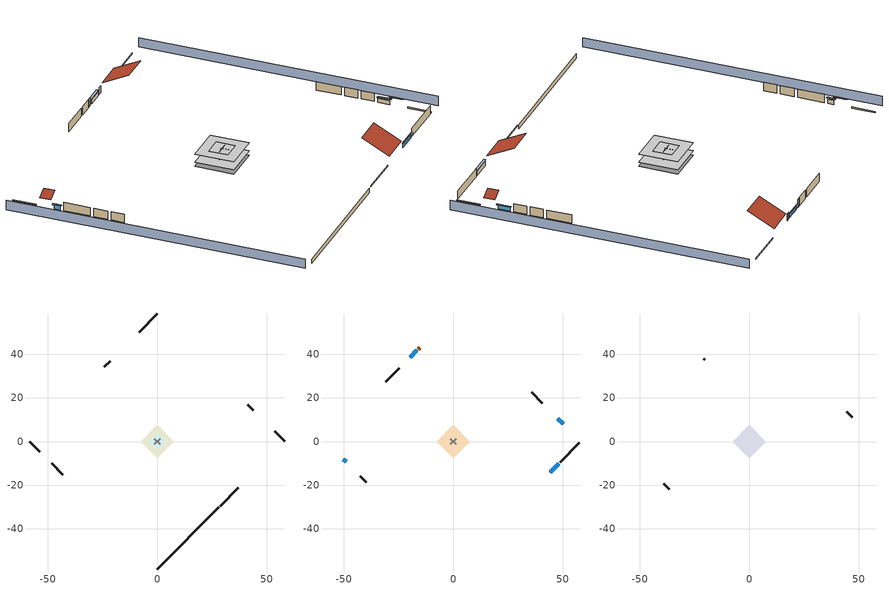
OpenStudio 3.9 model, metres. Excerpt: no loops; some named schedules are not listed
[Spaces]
garage 1
 floor foundation (Slab1 construction): -3.66,0 0,3.66 3.66,0 0,-3.66 z0
 wall outside (Wall1 construction): -48.33,-9.97 -43.16,-15.14 z0.3:2.74
 wall outside (Wall2 construction): -21.56,36.74 -24.15,34.15 z0.3:2.74
 wall outside (Wall12 construction): 43.97,14.33 41.38,16.92 z0.3:2.74
 wall to conditioned space 1 (Wall5 construction Reversed): -1.29,-1.29 1.29,1.29 z0.3:2.74
 wall to conditioned space 1 (Wall6 construction Reversed): 1.29,-1.29 -1.29,1.29 z0.3:2.74
crawlspace - vented 1
 floor foundation (Slab2 construction): -7.55,0 0,7.55 7.55,0 0,-7.55 z-0.91
 wall outside (RimJoist1 construction): 28.8,-29.49 37.06,-21.24 z0.3:0.61
 wall outside (RimJoist2 construction): -58.3,0 -53.71,-4.59 z0.3:0.61
 wall outside (RimJoist3 construction): 0,58.3 -8.25,50.04 z0.3:0.61
 wall outside (RimJoist4 construction): 58.3,0 53.71,4.59 z0.3:0.61
 wall foundation (FoundationWall1 construction): 0,-58.3 28.15,-30.15 z-0.91:0.3
conditioned space 1
 floor to crawlspace - vented 1 (Floor2 construction): -7.55,0 0,7.55 7.55,0 0,-7.55 z0.3
 wall outside (Wall3 construction): 48.86,-9.44 57.64,-0.66 z0.3:2.74
 wall outside (Wall4 construction): -42.5,-15.8 -39.74,-18.55 z0.3:2.74
 wall outside (Wall7 construction): -24.8,33.49 -30.93,27.37 z0.3:2.74
 wall outside (Wall8 construction): 40.72,17.57 35.84,22.45 z0.3:2.74
 wall outside (AdiabaticWallConstruction): 44.34,-13.95 48.2,-10.1 z0.3:1.52; -50.23,-8.07 -48.99,-9.31 z0.3:1.49; -16.68,41.62 -19.76,38.53 z0.3:1.46; 50.23,8.07 47.85,10.45 z0.3:1.4
 wall outside (AdiabaticWallConstruction 1): -15.38,42.92 -16.03,42.27 z0.3:2.34
 window (WindowConstruction): 44.34,-13.95 48.2,-10.1 z0.3:1.52
 window (WindowConstruction 1): -50.23,-8.07 -48.99,-9.31 z0.3:1.49
 window (WindowConstruction 2): -16.68,41.61 -19.76,38.54 z0.3:1.46
 window (WindowConstruction 3): 50.23,8.07 47.85,10.45 z0.3:1.4
 door (Door): -15.38,42.92 -16.02,42.27 z0.3:2.34
attic - vented 1
 floor to garage 1 (Floor1 construction): -3.66,0 0,3.66 3.66,0 0,-3.66 z2.74
 floor to conditioned space 1 (Floor3 construction Reversed): -7.55,0 0,7.55 7.55,0 0,-7.55 z2.74
 wall outside (Wall9 construction): -39.08,-19.21 -36.52,-21.78 z0.3:2.74
 wall outside (Wall10 construction): 47.19,11.11 44.62,13.67 z0.3:2.74
 wall outside (Wall11 construction): -20.42,37.88 -20.9,37.39 z0.3:2.74
 roof outside (Roof1 construction): 43.69,-14.61,2.74 38.35,-9.27,6.52 32.38,-15.24,6.52 37.72,-20.58,2.74
 roof outside (Roof2 construction): -50.89,-7.41,2.74 -48.95,-5.48,4.11 -51.12,-3.31,4.11 -53.05,-5.25,2.74
 roof outside (Roof3 construction): 50.89,7.41,2.74 48.95,5.48,4.11 51.12,3.31,4.11 53.05,5.25,2.74
 roof outside (Roof4 construction): -14.72,43.57,2.74 -9.52,38.38,6.42 -3.71,44.19,6.42 -8.91,49.38,2.74
shading: 61.53,3.23 3.23,61.53 / -61.53,-3.23 -3.23,-61.53 z0:2.74; 48.42,-9.88 44.13,-14.17 44.56,-14.6 48.85,-10.31 z1.83; -48.77,-9.53 -50.45,-7.85 -50.88,-8.28 -49.2,-9.96 z1.8; -19.98,38.32 -16.47,41.83 -16.9,42.26 -20.41,38.75 z1.77; 47.63,10.66 50.45,7.85 50.88,8.28 48.06,11.1 z1.71
[Site]
Portland Intl Arpt_OR: Latitude {deg}=45.59; Longitude {deg}=-122.6; Time Zone {hr}=-8; Elevation {m}=33; Terrain=Suburbs; Keep Site Location Information=Yes
[Site:GroundTemperature:Shallow]
10.2558, 8.96328, 8.85977, 9.47314, 11.9355, 14.3863, 16.5111, 17.8571, 17.9714, 16.8767, 14.8061, 12.4304
[Site:WaterMainsTemperature]
Calculation Method=Schedule; Temperature Schedule=mains temperature schedule
[Building]
Building 1
[Material] Roughness=Rough
Name | Thickness {m} | Conductivity {W/m-K} | Density {kg/m3} | Specific Heat {J/kg-K} | Thermal Absorptance | Solar Absorptance | Visible Absorptance
asphalt or fiberglass shingles | 0.00635 | 0.162714 | 1121.4 | 1465.45 | 0.9 | 0.85 | 0.85
roof rigid ins | 0.00281632 | 0.029427 | 32.04 | 1214.23 | 0.9 | 0.7 | 0.7
osb sheathing 0.5 in. | 0.0127 | 0.115458 | 512.64 | 1214.23 | 0.9 | 0.6 | 0.6
wood siding | 0.0254 | 0.102417 | 544.68 | 1172.36 | 0.9 | 0.85 | 0.85
osb sheathing 0.5 in. 1 | 0.0127 | 0.115458 | 512.64 | 1214.23 | 0.9 | 0.7 | 0.7
wall stud and cavity | 0.1397 | 0.727959 | 139.0536 | 1170.24 | 0.9 | 0.6 | 0.6
wall stud and cavity 1 | 0.1397 | 0.550994 | 139.0536 | 1170.24 | 0.9 | 0.7 | 0.7
gypsum board | 0.0127 | 0.160291 | 801 | 837.4 | 0.9 | 0.6 | 0.6
osb sheathing 0.5 in. 2; osb sheathing 0.5 in. 3 | 0.0127 | 0.115458 | 512.64 | 1214.23
wall stud and cavity 2 | 0.1397 | 0.335416 | 139.0536 | 1170.24 | 0.9 | 0.7 | 0.7
rim joist stud and cavity | 0.0508 | 0.178688 | 50.32683 | 1063.81 | 0.9 | 0.6 | 0.6
ceiling stud and cavity | 0.1397 | 1.39189 | 65.682 | 1177.47 | 0.9 | 0.7 | 0.7
floor stud and cavity | 0.1397 | 0.923637 | 92.3553 | 1139.71 | 0.9 | 0.7 | 0.7
osb sheathing 0.75 in. | 0.01905 | 0.115458 | 512.64 | 1214.23 | 0.9 | 0.7 | 0.7
floor covering | 0.0127 | 0.0433444 | 54.468 | 1339.84 | 0.9 | 0.6 | 0.6
ceiling stud and cavity 1 | 0.1397 | 0.118061 | 65.682 | 1177.47 | 0.9 | 0.7 | 0.7
concrete 4.0 in. | 0.1016 | 1.803125 | 2242.8 | 837.4 | 0.9 | 0.7 | 0.7
concrete 8.0 in. | 0.2032 | 1.803125 | 2242.8 | 837.4 | 0.9 | 0.7 | 0.7
soil 0.5 in. | 0.0127 | 1.9041 | 1842.3 | 418.7 | 0.9 | 0.7 | 0.7
wood siding 1; wood siding 2 | 0.0254 | 0.102417 | 544.68 | 1172.36
wall rigid ins | 0.512978 | 0.029427 | 32.04 | 1214.23 | 0.9 | 0.7 | 0.7
wall stud and cavity 3 | 0.0889 | 0.380278 | 52.3479 | 1209.89 | 0.9 | 0.7 | 0.7
door material | 0.04445 | 0.0612267 | 512.64 | 1214.23 | 0.9 | 0.7 | 0.7
wall stud and cavity 4 | 0.0889 | 0.391764 | 83.0341 | 1211.67 | 0.9 | 0.7 | 0.7
furniture material conditioned space 1; furniture material garage 1 | 0.1524 | 0.115458 | 640.8 | 1214.23 | 0.9 | 0.6 | 0.6
[Construction]
Roof1 construction; Roof2 construction; Roof3 construction; Roof4 construction: asphalt or fiberglass shingles, roof rigid ins, osb sheathing 0.5 in.
Wall1 construction; Wall2 construction: wood siding, osb sheathing 0.5 in. 1, wall stud and cavity
Wall3 construction; Wall4 construction: wood siding, osb sheathing 0.5 in. 1, wall stud and cavity 1, gypsum board
Wall5 construction Reversed: gypsum board, wall stud and cavity 2, osb sheathing 0.5 in. 2
Wall6 construction Reversed: gypsum board, wall stud and cavity 2, osb sheathing 0.5 in. 3
Wall7 construction; Wall8 construction: wood siding, osb sheathing 0.5 in. 3, wall stud and cavity 1, gypsum board
Wall9 construction; Wall10 construction; Wall11 construction; Wall12 construction: wood siding, osb sheathing 0.5 in. 3, wall stud and cavity
RimJoist1 construction; RimJoist2 construction; RimJoist3 construction; RimJoist4 construction: wood siding, rim joist stud and cavity
Floor1 construction: ceiling stud and cavity
Floor2 construction: floor stud and cavity, osb sheathing 0.75 in., floor covering
Floor3 construction Reversed: gypsum board, ceiling stud and cavity 1
Slab1 construction: concrete 4.0 in.
FoundationWall1 construction: concrete 8.0 in.
Slab2 construction: soil 0.5 in.
WindowConstruction; WindowConstruction 1; WindowConstruction 2; WindowConstruction 3: WindowMaterial
AdiabaticWallConstruction: wood siding 1, wall rigid ins, wall stud and cavity 3, gypsum board
Door: door material
AdiabaticWallConstruction 1: wood siding 2, wall rigid ins, wall stud and cavity 3, gypsum board
PartitionWallConstruction: gypsum board, wall stud and cavity 4, gypsum board
furniture construction conditioned space 1: furniture material conditioned space 1
furniture construction garage 1: furniture material garage 1
[WindowMaterial:SimpleGlazingSystem]
WindowMaterial: U-Factor {W/m2-K}=6.58648; Solar Heat Gain Coefficient=0.76
[ThermalZone] Multiplier=1; Use Ideal Air Loads=No
Name | Volume {m3} | Thermostat
conditioned space | 278.185 | conditioned space temperature setpoint
attic - vented | 124.583
garage | 65.242
crawlspace - vented | 139.092
[Sizing:Zone] Zone Cooling Design Supply Air Temperature Input Method=SupplyAirTemperature; Zone Cooling Design Supply Air Temperature {C}=14; Zone Cooling Design Supply Air Temperature Difference {deltaC}=11.11; Zone Heating Design Supply Air Temperature Input Method=SupplyAirTemperature; Zone Heating Design Supply Air Temperature {C}=40; Zone Heating Design Supply Air Temperature Difference {deltaC}=11.11; Zone Cooling Design Supply Air Humidity Ratio {kg-H2O/kg-air}=0.0085; Zone Heating Design Supply Air Humidity Ratio {kg-H2O/kg-air}=0.008; Cooling Design Air Flow Method=DesignDay; Heating Design Air Flow Method=DesignDay; Account for Dedicated Outdoor Air System=No; Dedicated Outdoor Air System Control Strategy=NeutralSupplyAir; Dedicated Outdoor Air Low Setpoint Temperature for Design {C}=autosize; Dedicated Outdoor Air High Setpoint Temperature for Design {C}=autosize; Zone Load Sizing Method=Sensible Load Only No Latent Load; Zone Latent Cooling Design Supply Air Humidity Ratio Input Method=HumidityRatioDifference; Zone Cooling Design Supply Air Humidity Ratio Difference {kgWater/kgDryAir}=0.005; Zone Latent Heating Design Supply Air Humidity Ratio Input Method=HumidityRatioDifference; Zone Humidification Design Supply Air Humidity Ratio Difference {kgWater/kgDryAir}=0.005; Sizing Option=Coincident
attic - vented; garage; crawlspace - vented
[Space]
Name | Thermal Zone | Volume {m3}
conditioned space 1 | conditioned space | 278.185
attic - vented 1 | attic - vented | 124.583
garage 1 | garage | 65.242
crawlspace - vented 1 | crawlspace - vented | 139.092
[ThermostatSetpoint:DualSetpoint]
conditioned space temperature setpoint: Heating Setpoint Temperature Schedule=heating setpoint; Cooling Setpoint Temperature Schedule=cooling setpoint; Temperature Difference Between Cutout And Setpoint {deltaC}=0
[Foundation:Kiva] Wall Depth Below Slab {m}=0.2032
Name | Initial Indoor Air Temperature {C} | Wall Height Above Grade {m}
Foundation Kiva 1 | 13.4258 | 0.1016
Foundation Kiva 2 | 8.69436 | 0.3048
[Foundation:Kiva:Settings]
Soil Conductivity {W/m-K}=1.9041; Soil Density {kg/m3}=1842.3; Soil Specific Heat {J/kg-K}=418.7; Ground Solar Absorptivity=0.9; Ground Thermal Absorptivity=0.9; Ground Surface Roughness {m}=0.03; Far-Field Width {m}=40; Deep-Ground Boundary Condition=ZeroFlux; Deep-Ground Depth {m}=40; Minimum Cell Dimension {m}=0.2; Maximum Cell Growth Coefficient=3; Simulation Timestep=Timestep
[SurfaceProperty:ExposedFoundationPerimeter] Exposed Perimeter Calculation Method=TotalExposedPerimeter
Name | Total Exposed Perimeter {m}
Slab1 | 14.6304
Slab2 | 39.80688
[SurfaceProperty:IncidentSolarMultiplier] Incident Solar Multiplier=1; Incident Solar Multiplier Schedule=trans schedule winter=0.85 summer=0.7
Window1; Window2; Window3; Window4
[InternalMass:Definition] Design Level Calculation Method=SurfaceArea
Name | Construction | Surface Area {m2}
partition wall mass | PartitionWallConstruction | 114.085
furniture mass conditioned space 1 | furniture construction conditioned space 1 | 45.63397
furniture mass garage 1 | furniture construction garage 1 | 2.67561
[InternalMass] Multiplier=1
Name | Internal Mass Definition | Space or SpaceType
partition wall mass | partition wall mass | conditioned space 1
furniture mass conditioned space 1 | furniture mass conditioned space 1 | conditioned space 1
furniture mass garage 1 | furniture mass garage 1 | garage 1
[EnergyManagementSystem:Sensor]
Name | Output Variable or Output Meter Index Key | Output Variable or Output Meter
water_heater_T_set | water heater setpoint | Schedule Value
fridge_tin_s_1 | garage | Zone Mean Air Temperature
out_pb_s |  | Site Outdoor Air Barometric Pressure
out_wt_s |  | Site Outdoor Air Humidity Ratio
site_vw_s |  | Site Wind Speed
cool_season | cooling season schedule | Schedule Value
natural_vent_s | natural vent schedule | Schedule Value
htg_sp_s | heating setpoint | Schedule Value
clg_sp_s | cooling setpoint | Schedule Value
mech_vent_range_fan_0_sch_s | mech vent range fan 0 schedule | Schedule Value
mech_vent_bath_fan_0_sch_s | mech vent bath fan 0 schedule | Schedule Value
clothes_dryer_exhaust_0_sch_s | clothes_dryer | Schedule Value
htg_load_cond |  | Heating:EnergyTransfer:Zone:CONDITIONED SPACE
clg_load_cond |  | Cooling:EnergyTransfer:Zone:CONDITIONED SPACE
s_conv | Floor2 | Surface Inside Face Convection Heat Gain Energy
s_ig | Floor2 | Surface Inside Face Internal Gains Radiation Heat Gain Energy
s_sol | Floor2 | Surface Inside Face Solar Radiation Heat Gain Energy
s_lgt | Floor2 | Surface Inside Face Lights Radiation Heat Gain Energy
s_surf | Floor2 | Surface Inside Face Net Surface Thermal Radiation Heat Gain Energy
s_conv_1 | Floor3 | Surface Inside Face Convection Heat Gain Energy
s_ig_1 | Floor3 | Surface Inside Face Internal Gains Radiation Heat Gain Energy
s_sol_1 | Floor3 | Surface Inside Face Solar Radiation Heat Gain Energy
s_lgt_1 | Floor3 | Surface Inside Face Lights Radiation Heat Gain Energy
s_surf_1 | Floor3 | Surface Inside Face Net Surface Thermal Radiation Heat Gain Energy
ss_sol | Door1 | Surface Inside Face Solar Radiation Heat Gain Energy
ss_lgt | Door1 | Surface Inside Face Lights Radiation Heat Gain Energy
ss_conv | Door1 | Surface Inside Face Convection Heat Gain Energy
ss_ig | Door1 | Surface Inside Face Internal Gains Radiation Heat Gain Energy
ss_surf | Door1 | Surface Inside Face Net Surface Thermal Radiation Heat Gain Energy
ss_conv_1 | Window1 | Surface Inside Face Convection Heat Gain Energy
ss_ig_1 | Window1 | Surface Inside Face Internal Gains Radiation Heat Gain Energy
ss_surf_1 | Window1 | Surface Inside Face Net Surface Thermal Radiation Heat Gain Energy
ss_trans_in | Window1 | Surface Window Transmitted Solar Radiation Rate
ss_back_out | Window1 | Surface Window Shortwave from Zone Back Out Window Heat Transfer Rate
ss_trans_out | Window1 | Surface Inside Face Initial Transmitted Diffuse Transmitted Out Window Solar Radiation Rate
ss_conv_2 | Window2 | Surface Inside Face Convection Heat Gain Energy
ss_ig_2 | Window2 | Surface Inside Face Internal Gains Radiation Heat Gain Energy
ss_surf_2 | Window2 | Surface Inside Face Net Surface Thermal Radiation Heat Gain Energy
ss_trans_in_1 | Window2 | Surface Window Transmitted Solar Radiation Rate
ss_back_out_1 | Window2 | Surface Window Shortwave from Zone Back Out Window Heat Transfer Rate
ss_trans_out_1 | Window2 | Surface Inside Face Initial Transmitted Diffuse Transmitted Out Window Solar Radiation Rate
ss_conv_3 | Window3 | Surface Inside Face Convection Heat Gain Energy
ss_ig_3 | Window3 | Surface Inside Face Internal Gains Radiation Heat Gain Energy
ss_surf_3 | Window3 | Surface Inside Face Net Surface Thermal Radiation Heat Gain Energy
ss_trans_in_2 | Window3 | Surface Window Transmitted Solar Radiation Rate
ss_back_out_2 | Window3 | Surface Window Shortwave from Zone Back Out Window Heat Transfer Rate
ss_trans_out_2 | Window3 | Surface Inside Face Initial Transmitted Diffuse Transmitted Out Window Solar Radiation Rate
ss_conv_4 | Window4 | Surface Inside Face Convection Heat Gain Energy
ss_ig_4 | Window4 | Surface Inside Face Internal Gains Radiation Heat Gain Energy
ss_surf_4 | Window4 | Surface Inside Face Net Surface Thermal Radiation Heat Gain Energy
ss_trans_in_3 | Window4 | Surface Window Transmitted Solar Radiation Rate
ss_back_out_3 | Window4 | Surface Window Shortwave from Zone Back Out Window Heat Transfer Rate
ss_trans_out_3 | Window4 | Surface Inside Face Initial Transmitted Diffuse Transmitted Out Window Solar Radiation Rate
s_conv_2 | Wall3 | Surface Inside Face Convection Heat Gain Energy
s_ig_2 | Wall3 | Surface Inside Face Internal Gains Radiation Heat Gain Energy
s_sol_2 | Wall3 | Surface Inside Face Solar Radiation Heat Gain Energy
s_lgt_2 | Wall3 | Surface Inside Face Lights Radiation Heat Gain Energy
s_surf_2 | Wall3 | Surface Inside Face Net Surface Thermal Radiation Heat Gain Energy
s_conv_3 | Wall4 | Surface Inside Face Convection Heat Gain Energy
s_ig_3 | Wall4 | Surface Inside Face Internal Gains Radiation Heat Gain Energy
s_sol_3 | Wall4 | Surface Inside Face Solar Radiation Heat Gain Energy
s_lgt_3 | Wall4 | Surface Inside Face Lights Radiation Heat Gain Energy
s_surf_3 | Wall4 | Surface Inside Face Net Surface Thermal Radiation Heat Gain Energy
s_conv_4 | Wall5 | Surface Inside Face Convection Heat Gain Energy
s_ig_4 | Wall5 | Surface Inside Face Internal Gains Radiation Heat Gain Energy
s_sol_4 | Wall5 | Surface Inside Face Solar Radiation Heat Gain Energy
s_lgt_4 | Wall5 | Surface Inside Face Lights Radiation Heat Gain Energy
s_surf_4 | Wall5 | Surface Inside Face Net Surface Thermal Radiation Heat Gain Energy
s_conv_5 | Wall6 | Surface Inside Face Convection Heat Gain Energy
s_ig_5 | Wall6 | Surface Inside Face Internal Gains Radiation Heat Gain Energy
s_sol_5 | Wall6 | Surface Inside Face Solar Radiation Heat Gain Energy
s_lgt_5 | Wall6 | Surface Inside Face Lights Radiation Heat Gain Energy
s_surf_5 | Wall6 | Surface Inside Face Net Surface Thermal Radiation Heat Gain Energy
s_conv_6 | Wall7 | Surface Inside Face Convection Heat Gain Energy
s_ig_6 | Wall7 | Surface Inside Face Internal Gains Radiation Heat Gain Energy
s_sol_6 | Wall7 | Surface Inside Face Solar Radiation Heat Gain Energy
s_lgt_6 | Wall7 | Surface Inside Face Lights Radiation Heat Gain Energy
s_surf_6 | Wall7 | Surface Inside Face Net Surface Thermal Radiation Heat Gain Energy
s_conv_7 | Wall8 | Surface Inside Face Convection Heat Gain Energy
s_ig_7 | Wall8 | Surface Inside Face Internal Gains Radiation Heat Gain Energy
s_sol_7 | Wall8 | Surface Inside Face Solar Radiation Heat Gain Energy
s_lgt_7 | Wall8 | Surface Inside Face Lights Radiation Heat Gain Energy
s_surf_7 | Wall8 | Surface Inside Face Net Surface Thermal Radiation Heat Gain Energy
im_conv | furniture mass conditioned space 1 | Surface Inside Face Convection Heat Gain Energy
im_ig | furniture mass conditioned space 1 | Surface Inside Face Internal Gains Radiation Heat Gain Energy
im_sol | furniture mass conditioned space 1 | Surface Inside Face Solar Radiation Heat Gain Energy
im_lgt | furniture mass conditioned space 1 | Surface Inside Face Lights Radiation Heat Gain Energy
im_surf | furniture mass conditioned space 1 | Surface Inside Face Net Surface Thermal Radiation Heat Gain Energy
im_conv_1 | partition wall mass | Surface Inside Face Convection Heat Gain Energy
im_ig_1 | partition wall mass | Surface Inside Face Internal Gains Radiation Heat Gain Energy
im_sol_1 | partition wall mass | Surface Inside Face Solar Radiation Heat Gain Energy
im_lgt_1 | partition wall mass | Surface Inside Face Lights Radiation Heat Gain Energy
im_surf_1 | partition wall mass | Surface Inside Face Net Surface Thermal Radiation Heat Gain Energy
airflow_gain | infil flow | Infiltration Sensible Heat Gain Energy
airflow_loss | infil flow | Infiltration Sensible Heat Loss Energy
airflow_gain_1 | natural vent flow | Infiltration Sensible Heat Gain Energy
airflow_loss_1 | natural vent flow | Infiltration Sensible Heat Loss Energy
airflow_gain_2 | whole house fan flow | Infiltration Sensible Heat Gain Energy
airflow_loss_2 | whole house fan flow | Infiltration Sensible Heat Loss Energy
mv_conv | mech vent bath fan 0 | Electric Equipment Convective Heating Energy
mv_rad | mech vent bath fan 0 | Electric Equipment Radiant Heating Energy
mv_conv_1 | mech vent house fan | Electric Equipment Convective Heating Energy
mv_rad_1 | mech vent house fan | Electric Equipment Radiant Heating Energy
mv_conv_2 | mech vent house fan cfis | Electric Equipment Convective Heating Energy
mv_rad_2 | mech vent house fan cfis | Electric Equipment Radiant Heating Energy
mv_conv_3 | mech vent range fan 0 | Electric Equipment Convective Heating Energy
mv_rad_3 | mech vent range fan 0 | Electric Equipment Radiant Heating Energy
mv_conv_4 | mech vent house fan latent load | Other Equipment Convective Heating Energy
mv_rad_4 | mech vent house fan latent load | Other Equipment Radiant Heating Energy
mv_conv_5 | mech vent house fan sensible load | Other Equipment Convective Heating Energy
mv_rad_5 | mech vent house fan sensible load | Other Equipment Radiant Heating Energy
ig_lgt_conv | interior lighting | Lights Convective Heating Energy
ig_lgt_rad | interior lighting | Lights Radiant Heating Energy
ig_lgt_vis | interior lighting | Lights Visible Radiation Heating Energy
ig_ee_conv | ceiling fan | Electric Equipment Convective Heating Energy
ig_ee_rad | ceiling fan | Electric Equipment Radiant Heating Energy
[ElectricEquipment:Definition] Design Level Calculation Method=EquipmentLevel
Name | Design Level {W} | Fraction Latent | Fraction Radiant | Fraction Lost
ceiling fan | 16.9448 | 0 | 0.558 | 0
clothes washer | 247.484 | 0.03 | 0.162 | 0.7
clothes dryer | 2800.01 | 0.015 | 0.081 | 0.85
dishwasher | 988.537 | 0.3 | 0.18 | 0.4
fridge | 49.4292 | 0 | 0.6 | 0
fridge 2 | 80.4475 | 0 | 0.6 | 0
cooking range | 2089.71 | 0.08 | 0.432 | 0.2
misc tv | 748.346 | 0 | 0.6 | 0
misc plug loads | 431.697 | 0.021 | 0.558 | 0.049
whole house fan; mech vent house fan | 0 | 0 | 0 | 1
mech vent house fan cfis | 0 | 0 | 0 | 0
mech vent range fan 0; mech vent bath fan 0 | 30 | 0 | 0 | 1
[ElectricEquipment]
Name | Electric Equipment Definition | Space or SpaceType | Schedule
ceiling fan | ceiling fan | conditioned space 1 | ceiling_fan
clothes washer | clothes washer | conditioned space 1 | clothes_washer
clothes dryer | clothes dryer | conditioned space 1 | clothes_dryer
dishwasher | dishwasher | conditioned space 1 | dishwasher
fridge | fridge | conditioned space 1 | fridge schedule
fridge 1 | fridge 2 | garage 1 | fridge schedule 1
cooking range | cooking range | conditioned space 1 | cooking_range
misc tv | misc tv | conditioned space 1 | plug_loads_tv
misc plug loads | misc plug loads | conditioned space 1 | plug_loads_other
whole house fan | whole house fan | conditioned space 1 | Always On Discrete
mech vent house fan | mech vent house fan | conditioned space 1 | mech vent house fan schedule
mech vent house fan cfis | mech vent house fan cfis | conditioned space 1 | mech vent house fan cfis schedule
mech vent range fan 0 | mech vent range fan 0 | conditioned space 1 | mech vent range fan 0 schedule
mech vent bath fan 0 | mech vent bath fan 0 | conditioned space 1 | mech vent bath fan 0 schedule
[OtherEquipment:Definition] Design Level Calculation Method=EquipmentLevel
Name | Design Level {W} | Fraction Latent | Fraction Radiant | Fraction Lost
water heater sens; mech vent house fan sensible load | 0 | 0 | 0 | 0
water heater lat; mech vent house fan latent load | 0 | 1 | 0 | 0
water heater energy adjustment1 | 0.01 | 0 | 0 | 1
clothes dryer 2 | 0 | 0.015 | 0.081 | 0.85
cooking range 2 | 0 | 0.08 | 0.432 | 0.2
general water use sensible | -98.09 | 0 | 0.6 | 0
general water use latent | 99.529 | 1 | 0 | 0
[OtherEquipment] Space or SpaceType=conditioned space 1
Name | Other Equipment Definition | Schedule | Fuel Type
water heater sens | water heater sens | Always On Discrete
water heater lat | water heater lat | Always On Discrete
water heater energy adjustment1 | water heater energy adjustment1 | Always On Discrete | Electricity
clothes dryer 1 | clothes dryer 2 | clothes_dryer | Electricity
cooking range 1 | cooking range 2 | cooking_range | Electricity
general water use sensible | general water use sensible | general water use schedule
general water use latent | general water use latent | general water use schedule
mech vent house fan sensible load | mech vent house fan sensible load | Always On Discrete
mech vent house fan latent load | mech vent house fan latent load | Always On Discrete
[WaterUse:Equipment:Definition]
Name | Peak Flow Rate {m3/s}
clothes washer | 2.79683e-06
dishwasher | 8.57887e-06
[Lights:Definition] Design Level Calculation Method=LightingLevel; Fraction Radiant=0.6; Fraction Visible=0.2; Return Air Fraction=0
Name | Lighting Level {W}
interior lighting | 243.454
garage lighting | 10.7676
[Lights] Fraction Replaceable=1
Name | Lights Definition | Space or SpaceType | Schedule
interior lighting | interior lighting | conditioned space 1 | lighting_interior
garage lighting | garage lighting | garage 1 | lighting_garage
[Exterior:Lights:Definition]
exterior lighting: Design Level {W}=6.19068
[Exterior:Lights]
exterior lighting: Exterior Lights Definition=exterior lighting; Schedule=exterior lighting schedule
[People:Definition]
occupants: Number of People Calculation Method=People; Number of People {people}=5; Fraction Radiant=0.314171; Sensible Heat Fraction=0.56303; Carbon Dioxide Generation Rate {m3/s-W}=0; Enable ASHRAE 55 Comfort Warnings=No; Mean Radiant Temperature Calculation Type=EnclosureAveraged
[People]
occupants: People Definition=occupants; Space or SpaceType=conditioned space 1; Number of People Schedule=occupants; Activity Level Schedule=occupants activity schedule; Multiplier=1
[SpaceInfiltration:DesignFlowRate] Schedule=Always On Discrete
Name | Space or SpaceType | Design Flow Rate Calculation Method | Design Flow Rate {m3/s} | Air Changes per Hour {1/hr} | Constant Term Coefficient | Temperature Term Coefficient | Velocity Term Coefficient | Velocity Squared Term Coefficient
natural vent flow; whole house fan flow; infil flow | conditioned space 1 | Flow/Space | 0
infil crawlspace - vented 1 | crawlspace - vented 1 | AirChanges/Hour |  | 2.6013 | 1 | 0 | 0 | 0
[ZoneMixing]
whole house fan mix: Zone or Space=attic - vented; Schedule=Always On Continuous; Design Flow Rate Calculation Method=Flow/Zone; Design Flow Rate {m3/s}=0; Source Zone or Space=conditioned space
[SpaceInfiltration:EffectiveLeakageArea] Schedule=Always On Discrete
Name | Space or SpaceType | Effective Air Leakage Area {cm2} | Stack Coefficient | Wind Coefficient
infil garage 1 | garage 1 | 407.755 | 0.000129147 | 4.64657e-05
infil attic - vented 1 | attic - vented 1 | 4694.23 | 0.000184533 | 3.63581e-05
